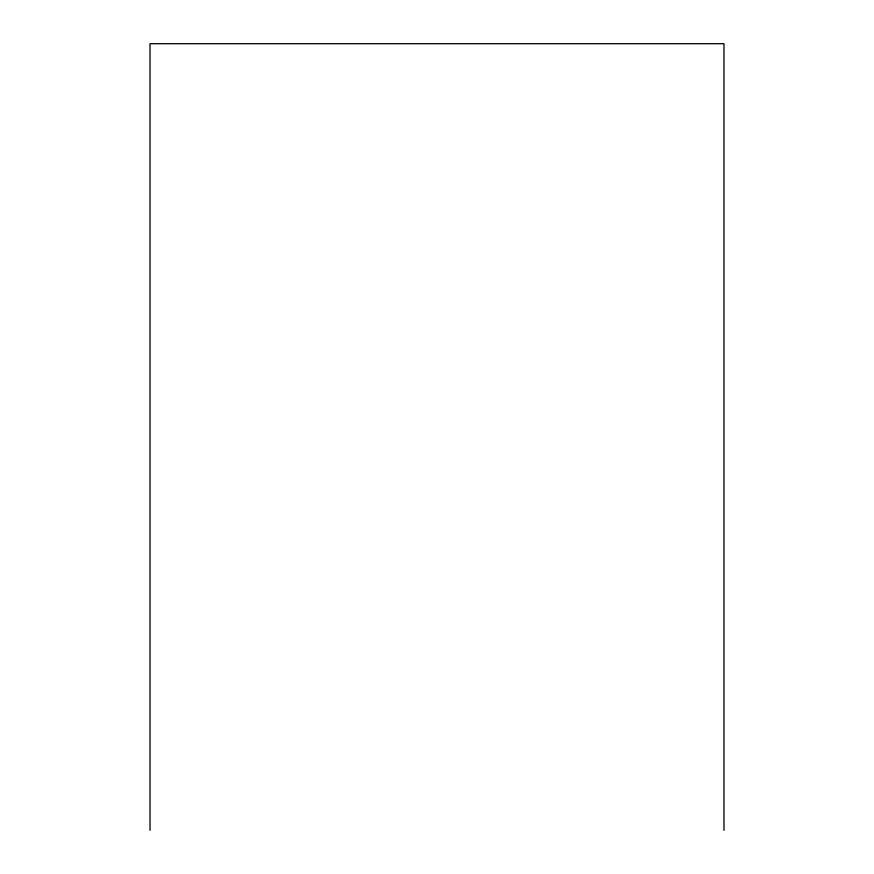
<?xml version="1.0" encoding="UTF-8"?>
<svg xmlns="http://www.w3.org/2000/svg" width="874" height="874" viewBox="0 0 874 874"><rect width="100%" height="100%" fill="white"/><g stroke="black" fill="none" stroke-linecap="round" stroke-linejoin="round"><path stroke-width="1.31" d="M723.978 830.3L723.978 43.7L150.022 43.7L150.022 830.3"/></g></svg>
